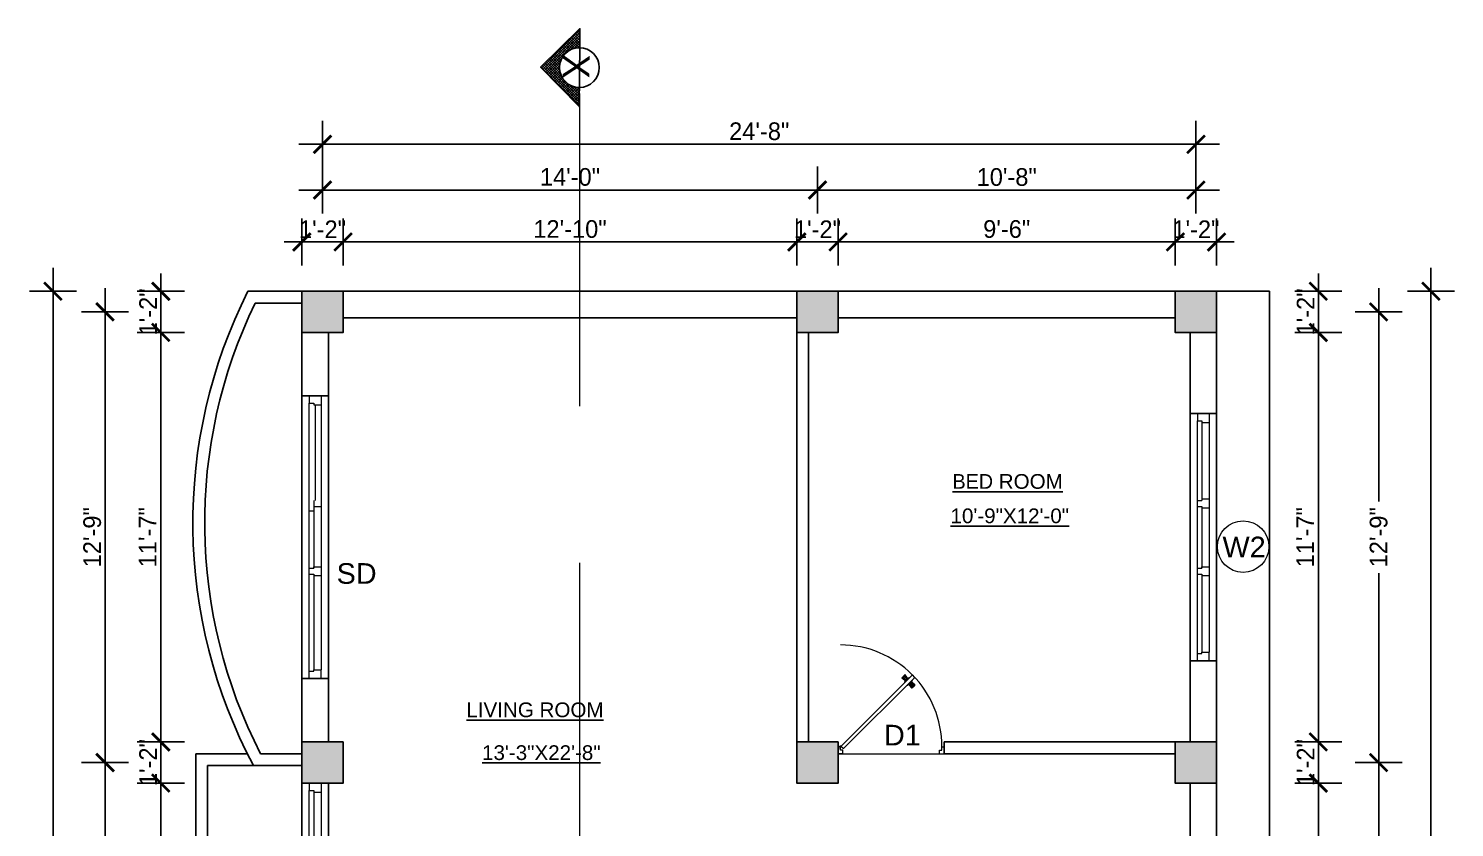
# Model space of a CAD drawing. Header units: inches. Extents: x -343 to 13887, y -13069 to -746.
# Drawn here: x 4164.1 to 4648.1, y -7574.3 to -7303.1 of the extents above; entities that cross this region are included whole.
import ezdxf

# ---------------------------------------------------------------- set-up
doc = ezdxf.new("R2010")
doc.units = ezdxf.units.IN
doc.header["$LTSCALE"] = 17
doc.header["$MEASUREMENT"] = 0
doc.linetypes.add('21_FP_00$0$HIDDEN', pattern=[0.375, 0.25, -0.125])
doc.linetypes.add('PHANTOM2', pattern=[1.25, 0.625, -0.125, 0.125, -0.125, 0.125, -0.125])
doc.layers.add('A-Sect-Iden', color=111, linetype='Continuous')
for name, color, linetype, lineweight in [('aa_section_line', 2, 'PHANTOM2', 13), ('DOOR & WIN', 1, 'Continuous', 25), ('OUTLINE', 1, 'Continuous', 25), ('PUERTAS', 7, 'Continuous', 9), ('TEXT', 231, 'Continuous', 20), ('WINDOW FRAME PLAN', 162, 'Continuous', 18)]:
    doc.layers.add(name, color=color, linetype=linetype, lineweight=lineweight)
doc.styles.add('ARCHITECTURE', font='stylu.ttf')
doc.styles.add('DIMTEXT', font='arial.ttf', dxfattribs={"height": 6})
doc.styles.add('HEADING', font='swissel.ttf')
doc.dimstyles.new('8 SCALE', dxfattribs={"dimscale": 0, "dimtxt": 6, "dimasz": 6, "dimexe": 8, "dimexo": 8, "dimgap": 1.25, "dimtad": 1, "dimdec": 0, "dimzin": 3, "dimdsep": 46, "dimlunit": 4, "dimtxsty": 'ARCHITECTURE', "dimblk": 'ARCHTICK', "dimcen": 8, "dimdle": 8, "dimclrd": 5, "dimclre": 5, "dimclrt": 7, "dimadec": 0, "dimazin": 0, "dimtfac": 0.75, "dimtdec": 0, "dimtix": 1, "dimtmove": 2, "dimatfit": 3, "dimldrblk": 'ARCHTICK', "dimfxl": 8, "dimfxlon": 1, "dimtolj": 1, "dimtzin": 0, "dimlwd": -1, "dimlwe": -1, "dimarcsym": 0})

# ---------------------------------------------------------------- blocks, each defined once
blk = doc.blocks.new('3ft')
at = {"layer": 'PUERTAS', "color": 6}
for p, q in [((1.01, 2.52), (25.23, 26.74)), ((26.05, 25.92), (1.77, 1.64)), ((26.05, 25.92), (25.23, 26.74)), ((0, 2.4), (0, 0)), ((0.72, 2.4), (0, 2.4)), ((1.6, 0), (0, 0)), ((0.72, 1.52), (0.72, 2.44)), ((0.8, 1.52), (0.72, 1.52)), ((0.8, 1.52), (0.8, 2.41)), ((0.8, 1.2), (0.8, 1.52)), ((1.6, 1.2), (0.8, 1.2)), ((1.57, 1.84), (0.94, 2.47)), ((1.63, 1.89), (0.97, 2.55)), ((1.63, 1.89), (1.57, 1.84)), ((1.77, 1.64), (1.57, 1.84)), ((1.6, 0), (1.6, 1.2)), ((34.4, 0), (34.4, 1.2)), ((34.4, 1.2), (35.2, 1.2)), ((34.4, 0), (36, 0)), ((35.2, 1.2), (35.2, 2.4)), ((35.2, 2.4), (36, 2.4)), ((36, 0), (36, 2.4))]:
    blk.add_line(p, q, dxfattribs=at)
at = {"layer": 'PUERTAS', "color": 8}
for p, q in [((22.57, 24.94), (21.65, 25.68)), ((22.63, 24.99), (21.69, 25.75)), ((22.74, 25.1), (21.84, 25.9)), ((22.13, 26.28), (21.98, 26.13)), ((22.88, 25.24), (22.01, 26.06)), ((22.13, 26.28), (22.27, 26.42)), ((22.29, 26.41), (22.27, 26.42)), ((23.16, 25.52), (22.34, 26.39)), ((23.3, 25.66), (22.5, 26.56)), ((23.41, 25.77), (22.65, 26.71)), ((22.69, 24.32), (23.02, 24.83)), ((23.46, 25.83), (22.72, 26.75)), ((22.95, 24.96), (22.84, 25.07)), ((22.98, 24.99), (22.86, 25.1)), ((23.03, 25.04), (22.91, 25.15)), ((22.91, 24.53), (23.1, 24.91)), ((23.11, 25.12), (22.99, 25.23)), ((23.13, 24.76), (23.18, 24.99)), ((23.28, 25.3), (23.17, 25.41)), ((23.36, 25.37), (23.25, 25.49)), ((23.31, 24.94), (23.28, 25.08)), ((23.41, 25.43), (23.3, 25.54)), ((23.46, 25.09), (23.32, 25.13)), ((23.44, 25.45), (23.33, 25.56)), ((23.64, 25.27), (23.41, 25.22)), ((23.87, 25.49), (23.49, 25.3)), ((24.08, 25.71), (23.57, 25.38)), ((24.58, 24.33), (24.52, 24.1)), ((24.8, 24.56), (24.61, 24.18)), ((25.02, 24.77), (24.68, 24.26)), ((23.63, 23.38), (24.14, 23.72)), ((23.84, 23.6), (24.22, 23.79)), ((24.07, 23.82), (24.3, 23.88)), ((24.25, 24), (24.39, 23.97)), ((24.25, 23.26), (24.99, 22.34)), ((24.27, 23.64), (24.38, 23.53)), ((24.3, 23.67), (24.41, 23.56)), ((24.3, 23.32), (25.06, 22.38)), ((24.35, 23.72), (24.46, 23.61)), ((24.4, 24.15), (24.43, 24.01)), ((24.41, 23.43), (25.2, 22.53)), ((24.43, 23.8), (24.54, 23.69)), ((24.55, 23.57), (25.37, 22.7)), ((24.6, 23.97), (24.72, 23.86)), ((24.68, 24.05), (24.79, 23.94)), ((24.73, 24.1), (24.85, 23.99)), ((24.76, 24.13), (24.87, 24.02)), ((24.83, 23.85), (25.7, 23.03)), ((24.97, 23.99), (25.87, 23.2)), ((25.08, 24.1), (26.02, 23.34)), ((25.14, 24.15), (26.06, 23.41)), ((25.58, 22.82), (25.43, 22.67)), ((25.58, 22.82), (25.73, 22.97)), ((25.72, 22.98), (25.73, 22.97)), ((0, 0), (36, 0))]:
    blk.add_line(p, q, dxfattribs=at)
at = {"layer": 'PUERTAS', "color": 1}
for p, q in [((21.67, 25.73), (22.17, 26.23)), ((22.49, 24.95), (21.67, 25.61)), ((21.7, 25.82), (22.14, 26.26)), ((21.73, 25.79), (21.7, 25.82)), ((22.58, 26.7), (22.14, 26.26)), ((22.67, 26.73), (22.17, 26.23)), ((22.61, 26.67), (22.58, 26.7)), ((22.6, 24.96), (23.02, 25.38)), ((22.61, 24.25), (22.92, 24.72)), ((22.7, 25.07), (22.71, 25.06)), ((23.45, 25.91), (22.79, 26.73)), ((22.82, 25.06), (23.08, 25.32)), ((22.94, 24.95), (22.83, 25.07)), ((22.92, 24.72), (22.92, 24.72)), ((22.93, 24.94), (23.19, 25.21)), ((22.93, 24.84), (22.93, 24.83)), ((23.44, 25.81), (23.02, 25.38)), ((23.34, 25.58), (23.08, 25.32)), ((23.46, 25.47), (23.19, 25.21)), ((23.33, 25.7), (23.34, 25.69)), ((23.45, 25.46), (23.33, 25.57)), ((23.57, 25.47), (23.57, 25.47)), ((24.15, 25.79), (23.68, 25.48)), ((23.68, 25.48), (23.68, 25.48)), ((24.27, 25.78), (24.26, 25.79)), ((24.79, 24.38), (24.78, 24.37)), ((24.78, 24.26), (24.78, 24.26)), ((25.1, 24.84), (24.79, 24.38)), ((25.09, 24.96), (25.1, 24.95)), ((22.62, 24.13), (22.61, 24.14)), ((23.44, 23.31), (23.45, 23.3)), ((23.56, 23.3), (24.03, 23.61)), ((24.03, 23.61), (24.03, 23.62)), ((24.14, 23.62), (24.14, 23.62)), ((24.25, 23.62), (24.51, 23.89)), ((24.26, 23.29), (24.69, 23.71)), ((24.26, 23.63), (24.37, 23.52)), ((24.26, 23.18), (24.92, 22.37)), ((24.37, 23.52), (24.63, 23.77)), ((24.37, 23.4), (24.37, 23.4)), ((24.78, 24.15), (24.51, 23.89)), ((24.89, 24.03), (24.63, 23.77)), ((25.11, 24.14), (24.69, 23.71)), ((24.77, 24.14), (24.88, 24.03)), ((25, 24.03), (25, 24.03)), ((25.04, 22.36), (25.54, 22.86)), ((25.1, 22.42), (25.13, 22.39)), ((25.13, 22.39), (25.57, 22.83)), ((25.22, 24.14), (26.03, 23.48)), ((26.04, 23.37), (25.54, 22.86)), ((26.01, 23.27), (25.57, 22.83)), ((25.98, 23.3), (26.01, 23.27))]:
    blk.add_line(p, q, dxfattribs=at)
at = {"layer": 'PUERTAS', "color": 2}
for p, q in [((21.99, 26.11), (21.98, 26.13)), ((25.42, 22.68), (25.43, 22.67))]:
    blk.add_line(p, q, dxfattribs=at)
at = {"layer": 'PUERTAS', "color": 6}
for radius in [0.155, 0.0752]:
    blk.add_circle((0.82, 2.56), radius, dxfattribs=at)
blk.add_arc((0.82, 2.56), 34.38, 359.7285, 90.0333, dxfattribs=at)
at = {"layer": 'PUERTAS', "color": 1}
for centre, start, end in [((22.54, 25.01), 231.0764, 315), ((22.67, 24.2), 135, 225), ((22.73, 26.68), 38.9236, 135), ((22.77, 25.12), 225, 315), ((22.99, 24.89), 135, 219.7428), ((22.87, 24.78), 315, 39.7428), ((23.28, 25.63), 315, 45), ((23.39, 25.86), 315, 38.9236), ((23.51, 25.41), 50.2572, 135), ((23.62, 25.53), 230.2572, 315), ((24.2, 25.73), 45, 135), ((24.84, 24.31), 135, 219.7428), ((24.72, 24.21), 315, 39.7428), ((25.04, 24.89), 315, 45), ((23.51, 23.36), 225, 315), ((24.09, 23.56), 50.2572, 135), ((24.2, 23.68), 230.2572, 315), ((24.32, 23.23), 135, 218.9236), ((24.42, 23.46), 135, 225), ((24.94, 23.98), 45, 135), ((24.98, 22.42), 218.9236, 315), ((25.17, 24.08), 51.0764, 135), ((25.98, 23.42), 315, 51.0764)]:
    blk.add_arc(centre, 0.08, start, end, dxfattribs=at)
blk = doc.blocks.new('*U2800')
at = {"color": 3, "xscale": -1}
blk.add_blockref('3ft', (42, 0), dxfattribs=at)
blk = doc.blocks.new('DFFDFD')
at = {"layer": 'DOOR & WIN'}
for p, q in [((-13646.78, -2252.33), (-13646.78, -2168.33)), ((-13637.78, -2168.33), (-13646.78, -2168.33)), ((-13637.78, -2168.33), (-13637.78, -2252.33)), ((-13637.78, -2252.33), (-13646.78, -2252.33)), ((-13637.78, -2252.33), (-13646.78, -2252.33))]:
    blk.add_line(p, q, dxfattribs=at)
at = {"layer": 'WINDOW FRAME PLAN'}
for p, q in [((-13644.28, -2168.33), (-13644.28, -2170.83)), ((-13644.28, -2249.83), (-13644.28, -2170.83)), ((-13644.28, -2170.83), (-13642.78, -2170.83)), ((-13642.78, -2170.83), (-13642.78, -2171.33)), ((-13642.78, -2171.33), (-13642.78, -2197.83)), ((-13642.78, -2171.33), (-13640.28, -2171.33)), ((-13640.28, -2168.33), (-13640.28, -2171.33)), ((-13640.28, -2171.33), (-13640.28, -2249.33)), ((-13642.78, -2197.33), (-13640.28, -2197.33)), ((-13644.28, -2197.83), (-13642.78, -2197.83)), ((-13644.28, -2199.83), (-13642.78, -2199.83)), ((-13642.78, -2199.83), (-13642.78, -2200.33)), ((-13642.78, -2199.83), (-13642.78, -2220.83)), ((-13642.78, -2200.33), (-13640.28, -2200.33)), ((-13644.28, -2220.83), (-13642.78, -2220.83)), ((-13642.78, -2220.33), (-13640.28, -2220.33)), ((-13642.78, -2220.83), (-13642.78, -2220.33)), ((-13644.28, -2222.83), (-13642.78, -2222.83)), ((-13642.78, -2222.83), (-13642.78, -2249.33)), ((-13642.78, -2223.33), (-13640.28, -2223.33)), ((-13644.28, -2252.33), (-13644.28, -2249.83)), ((-13644.28, -2249.83), (-13642.78, -2249.83)), ((-13642.78, -2249.33), (-13640.28, -2249.33)), ((-13642.78, -2249.83), (-13642.78, -2249.33)), ((-13640.28, -2252.33), (-13640.28, -2249.33))]:
    blk.add_line(p, q, dxfattribs=at)
blk = doc.blocks.new('DFFDDF')
at = {"layer": 'DOOR & WIN'}
for p, q in [((-12850.78, -2162.33), (-12859.78, -2162.33)), ((-12850.78, -2174.33), (-12850.78, -2246.33)), ((-12850.78, -2258.33), (-12859.78, -2258.33)), ((-12850.78, -2258.33), (-12859.78, -2258.33))]:
    blk.add_line(p, q, dxfattribs=at)
at = {"layer": 'WINDOW FRAME PLAN'}
for p, q in [((-12857.28, -2162.33), (-12857.28, -2164.83)), ((-12853.28, -2162.33), (-12853.28, -2165.33)), ((-12857.28, -2255.83), (-12857.28, -2164.83)), ((-12857.28, -2164.83), (-12855.78, -2164.83)), ((-12855.78, -2164.83), (-12855.78, -2165.33)), ((-12855.78, -2165.33), (-12853.28, -2165.33)), ((-12855.28, -2165.33), (-12855.28, -2197.83)), ((-12853.28, -2165.33), (-12853.28, -2255.33)), ((-12855.78, -2201.5), (-12857.28, -2201.5)), ((-12855.78, -2197.83), (-12855.78, -2201.5)), ((-12855.78, -2199.83), (-12855.78, -2220.83)), ((-12855.78, -2199.83), (-12853.28, -2199.83)), ((-12857.28, -2220.83), (-12855.78, -2220.83)), ((-12855.78, -2220.33), (-12853.28, -2220.33)), ((-12855.78, -2220.83), (-12855.78, -2220.33)), ((-12857.28, -2222.83), (-12855.78, -2222.83)), ((-12855.78, -2222.83), (-12855.78, -2255.33)), ((-12855.78, -2223.33), (-12853.28, -2223.33)), ((-12855.78, -2255.33), (-12853.28, -2255.33)), ((-12855.78, -2255.83), (-12855.78, -2255.33)), ((-12853.28, -2258.33), (-12853.28, -2255.33)), ((-12857.28, -2258.33), (-12857.28, -2255.83)), ((-12857.28, -2255.83), (-12855.78, -2255.83))]:
    blk.add_line(p, q, dxfattribs=at)
blk = doc.blocks.new('_ArchTick')
at = {"color": 0, "linetype": 'ByBlock', "const_width": 0.15}
blk.add_lwpolyline([(-0.5, -0.5), (0.5, 0.5)], dxfattribs=at)
blk = doc.blocks.new('*D2849')
at = {"layer": 'Defpoints', "color": 0, "transparency": 16777216}
for p in [(4270.86, -7375.54), (4256.86, -7392.28), (4270.86, -7392.28)]:
    blk.add_point(p, dxfattribs=at)
at = {"layer": 'OUTLINE', "color": 5, "transparency": 16777216}
for p, q in [((4256.86, -7383.54), (4256.86, -7367.54)), ((4270.86, -7383.54), (4270.86, -7367.54)), ((4256.86, -7375.54), (4250.86, -7375.54)), ((4256.86, -7375.54), (4270.86, -7375.54)), ((4270.86, -7375.54), (4276.86, -7375.54))]:
    blk.add_line(p, q, dxfattribs=at)
at = {"layer": 'OUTLINE', "color": 5, "transparency": 16777216, "xscale": 6, "yscale": 6, "zscale": 6}
blk.add_blockref('_ArchTick', (4256.86, -7375.54), dxfattribs=at)
at = {"layer": 'OUTLINE', "color": 5, "transparency": 16777216, "xscale": 6, "yscale": 6, "zscale": 6, "rotation": 180}
blk.add_blockref('_ArchTick', (4270.86, -7375.54), dxfattribs=at)
at = {"layer": 'OUTLINE', "color": 7, "transparency": 16777216, "insert": (4263.86, -7371.23), "char_height": 6, "attachment_point": 5, "style": 'ARCHITECTURE'}
blk.add_mtext('\\A1;1\'-2"', dxfattribs=at)
blk = doc.blocks.new('*D2850')
at = {"layer": 'Defpoints', "color": 0, "transparency": 16777216}
for p in [(4424.86, -7375.54), (4270.86, -7392.28), (4424.86, -7392.28)]:
    blk.add_point(p, dxfattribs=at)
at = {"layer": 'OUTLINE', "color": 5, "transparency": 16777216}
for p, q in [((4270.86, -7383.54), (4270.86, -7367.54)), ((4424.86, -7383.54), (4424.86, -7367.54)), ((4262.86, -7375.54), (4432.86, -7375.54))]:
    blk.add_line(p, q, dxfattribs=at)
at = {"layer": 'OUTLINE', "color": 5, "transparency": 16777216, "xscale": 6, "yscale": 6, "zscale": 6, "rotation": 180}
blk.add_blockref('_ArchTick', (4270.86, -7375.54), dxfattribs=at)
at = {"layer": 'OUTLINE', "color": 5, "transparency": 16777216, "xscale": 6, "yscale": 6, "zscale": 6}
blk.add_blockref('_ArchTick', (4424.86, -7375.54), dxfattribs=at)
at = {"layer": 'OUTLINE', "color": 7, "transparency": 16777216, "insert": (4347.86, -7371.18), "char_height": 6, "attachment_point": 5, "style": 'ARCHITECTURE'}
blk.add_mtext('\\A1;12\'-10"', dxfattribs=at)
blk = doc.blocks.new('*D2851')
at = {"layer": 'Defpoints', "color": 0, "transparency": 16777216}
for p in [(4438.86, -7375.54), (4424.86, -7392.28), (4438.86, -7392.28)]:
    blk.add_point(p, dxfattribs=at)
at = {"layer": 'OUTLINE', "color": 5, "transparency": 16777216}
for p, q in [((4424.86, -7383.54), (4424.86, -7367.54)), ((4438.86, -7383.54), (4438.86, -7367.54)), ((4424.86, -7375.54), (4418.86, -7375.54)), ((4424.86, -7375.54), (4438.86, -7375.54)), ((4438.86, -7375.54), (4444.86, -7375.54))]:
    blk.add_line(p, q, dxfattribs=at)
at = {"layer": 'OUTLINE', "color": 5, "transparency": 16777216, "xscale": 6, "yscale": 6, "zscale": 6}
blk.add_blockref('_ArchTick', (4424.86, -7375.54), dxfattribs=at)
at = {"layer": 'OUTLINE', "color": 5, "transparency": 16777216, "xscale": 6, "yscale": 6, "zscale": 6, "rotation": 180}
blk.add_blockref('_ArchTick', (4438.86, -7375.54), dxfattribs=at)
at = {"layer": 'OUTLINE', "color": 7, "transparency": 16777216, "insert": (4431.86, -7371.23), "char_height": 6, "attachment_point": 5, "style": 'ARCHITECTURE'}
blk.add_mtext('\\A1;1\'-2"', dxfattribs=at)
blk = doc.blocks.new('*D2852')
at = {"layer": 'Defpoints', "color": 0, "transparency": 16777216}
for p in [(4553.32, -7375.54), (4438.86, -7392.28), (4553.32, -7392.28)]:
    blk.add_point(p, dxfattribs=at)
at = {"layer": 'OUTLINE', "color": 5, "transparency": 16777216}
for p, q in [((4438.86, -7383.54), (4438.86, -7367.54)), ((4553.32, -7383.54), (4553.32, -7367.54)), ((4430.86, -7375.54), (4561.32, -7375.54))]:
    blk.add_line(p, q, dxfattribs=at)
at = {"layer": 'OUTLINE', "color": 5, "transparency": 16777216, "xscale": 6, "yscale": 6, "zscale": 6, "rotation": 180}
blk.add_blockref('_ArchTick', (4438.86, -7375.54), dxfattribs=at)
at = {"layer": 'OUTLINE', "color": 5, "transparency": 16777216, "xscale": 6, "yscale": 6, "zscale": 6}
blk.add_blockref('_ArchTick', (4553.32, -7375.54), dxfattribs=at)
at = {"layer": 'OUTLINE', "color": 7, "transparency": 16777216, "insert": (4496.09, -7371.18), "char_height": 6, "attachment_point": 5, "style": 'ARCHITECTURE'}
blk.add_mtext('\\A1;9\'-6"', dxfattribs=at)
blk = doc.blocks.new('*D2853')
at = {"layer": 'Defpoints', "color": 0, "transparency": 16777216}
for p in [(4567.32, -7375.54), (4553.32, -7392.28), (4567.32, -7392.28)]:
    blk.add_point(p, dxfattribs=at)
at = {"layer": 'OUTLINE', "color": 5, "transparency": 16777216}
for p, q in [((4553.32, -7383.54), (4553.32, -7367.54)), ((4567.32, -7383.54), (4567.32, -7367.54)), ((4553.32, -7375.54), (4547.32, -7375.54)), ((4553.32, -7375.54), (4567.32, -7375.54)), ((4567.32, -7375.54), (4573.32, -7375.54))]:
    blk.add_line(p, q, dxfattribs=at)
at = {"layer": 'OUTLINE', "color": 5, "transparency": 16777216, "xscale": 6, "yscale": 6, "zscale": 6}
blk.add_blockref('_ArchTick', (4553.32, -7375.54), dxfattribs=at)
at = {"layer": 'OUTLINE', "color": 5, "transparency": 16777216, "xscale": 6, "yscale": 6, "zscale": 6, "rotation": 180}
blk.add_blockref('_ArchTick', (4567.32, -7375.54), dxfattribs=at)
at = {"layer": 'OUTLINE', "color": 7, "transparency": 16777216, "insert": (4560.32, -7371.23), "char_height": 6, "attachment_point": 5, "style": 'ARCHITECTURE'}
blk.add_mtext('\\A1;1\'-2"', dxfattribs=at)
blk = doc.blocks.new('*D2854')
at = {"layer": 'Defpoints', "color": 0, "transparency": 16777216}
for p in [(4431.86, -7357.9), (4263.86, -7399.28), (4431.86, -7399.28)]:
    blk.add_point(p, dxfattribs=at)
at = {"layer": 'OUTLINE', "color": 5, "transparency": 16777216}
for p, q in [((4263.86, -7365.9), (4263.86, -7349.9)), ((4431.86, -7365.9), (4431.86, -7349.9)), ((4255.86, -7357.9), (4439.86, -7357.9))]:
    blk.add_line(p, q, dxfattribs=at)
at = {"layer": 'OUTLINE', "color": 5, "transparency": 16777216, "xscale": 6, "yscale": 6, "zscale": 6, "rotation": 180}
blk.add_blockref('_ArchTick', (4263.86, -7357.9), dxfattribs=at)
at = {"layer": 'OUTLINE', "color": 5, "transparency": 16777216, "xscale": 6, "yscale": 6, "zscale": 6}
blk.add_blockref('_ArchTick', (4431.86, -7357.9), dxfattribs=at)
at = {"layer": 'OUTLINE', "color": 7, "transparency": 16777216, "insert": (4347.86, -7353.5), "char_height": 6, "attachment_point": 5, "style": 'ARCHITECTURE'}
blk.add_mtext('\\A1;14\'-0"', dxfattribs=at)
blk = doc.blocks.new('*D2855')
at = {"layer": 'Defpoints', "color": 0, "transparency": 16777216}
for p in [(4560.32, -7357.9), (4431.86, -7399.28), (4560.32, -7399.28)]:
    blk.add_point(p, dxfattribs=at)
at = {"layer": 'OUTLINE', "color": 5, "transparency": 16777216}
for p, q in [((4431.86, -7365.9), (4431.86, -7349.9)), ((4560.32, -7365.9), (4560.32, -7349.9)), ((4423.86, -7357.9), (4568.32, -7357.9))]:
    blk.add_line(p, q, dxfattribs=at)
at = {"layer": 'OUTLINE', "color": 5, "transparency": 16777216, "xscale": 6, "yscale": 6, "zscale": 6, "rotation": 180}
blk.add_blockref('_ArchTick', (4431.86, -7357.9), dxfattribs=at)
at = {"layer": 'OUTLINE', "color": 5, "transparency": 16777216, "xscale": 6, "yscale": 6, "zscale": 6}
blk.add_blockref('_ArchTick', (4560.32, -7357.9), dxfattribs=at)
at = {"layer": 'OUTLINE', "color": 7, "transparency": 16777216, "insert": (4496.09, -7353.53), "char_height": 6, "attachment_point": 5, "style": 'ARCHITECTURE'}
blk.add_mtext('\\A1;10\'-8"', dxfattribs=at)
blk = doc.blocks.new('*D2856')
at = {"layer": 'Defpoints', "color": 0, "transparency": 16777216}
for p in [(4560.32, -7342.38), (4263.86, -7399.28), (4560.32, -7399.28)]:
    blk.add_point(p, dxfattribs=at)
at = {"layer": 'OUTLINE', "color": 5, "transparency": 16777216}
for p, q in [((4263.86, -7350.38), (4263.86, -7334.38)), ((4560.32, -7350.38), (4560.32, -7334.38)), ((4255.86, -7342.38), (4568.32, -7342.38))]:
    blk.add_line(p, q, dxfattribs=at)
at = {"layer": 'OUTLINE', "color": 5, "transparency": 16777216, "xscale": 6, "yscale": 6, "zscale": 6, "rotation": 180}
blk.add_blockref('_ArchTick', (4263.86, -7342.38), dxfattribs=at)
at = {"layer": 'OUTLINE', "color": 5, "transparency": 16777216, "xscale": 6, "yscale": 6, "zscale": 6}
blk.add_blockref('_ArchTick', (4560.32, -7342.38), dxfattribs=at)
at = {"layer": 'OUTLINE', "color": 7, "transparency": 16777216, "insert": (4412.09, -7337.99), "char_height": 6, "attachment_point": 5, "style": 'ARCHITECTURE'}
blk.add_mtext('\\A1;24\'-8"', dxfattribs=at)
blk = doc.blocks.new('*D2857')
at = {"layer": 'Defpoints', "color": 0, "transparency": 16777216}
for p in [(4567.32, -7392.28), (4567.32, -7406.28), (4601.86, -7406.28)]:
    blk.add_point(p, dxfattribs=at)
at = {"layer": 'OUTLINE', "color": 5, "transparency": 16777216}
for p, q in [((4601.86, -7392.28), (4601.86, -7386.28)), ((4593.86, -7392.28), (4609.86, -7392.28)), ((4601.86, -7392.28), (4601.86, -7406.28)), ((4593.86, -7406.28), (4609.86, -7406.28)), ((4601.86, -7406.28), (4601.86, -7412.28))]:
    blk.add_line(p, q, dxfattribs=at)
at = {"layer": 'OUTLINE', "color": 5, "transparency": 16777216, "xscale": 6, "yscale": 6, "zscale": 6}
for p, rotation in [((4601.86, -7392.28), 270), ((4601.86, -7406.28), 90)]:
    blk.add_blockref('_ArchTick', p, dxfattribs=dict(at, rotation=rotation))
at = {"layer": 'OUTLINE', "color": 7, "transparency": 16777216, "insert": (4597.55, -7399.28), "char_height": 6, "attachment_point": 5, "rotation": 90, "style": 'ARCHITECTURE'}
blk.add_mtext('\\A1;1\'-2"', dxfattribs=at)
blk = doc.blocks.new('*D2858')
at = {"layer": 'Defpoints', "color": 0, "transparency": 16777216}
for p in [(4567.32, -7406.28), (4567.32, -7545.28), (4601.86, -7545.28)]:
    blk.add_point(p, dxfattribs=at)
at = {"layer": 'OUTLINE', "color": 5, "transparency": 16777216}
for p, q in [((4601.86, -7398.28), (4601.86, -7553.28)), ((4593.86, -7406.28), (4609.86, -7406.28)), ((4593.86, -7545.28), (4609.86, -7545.28))]:
    blk.add_line(p, q, dxfattribs=at)
at = {"layer": 'OUTLINE', "color": 5, "transparency": 16777216, "xscale": 6, "yscale": 6, "zscale": 6}
for p, rotation in [((4601.86, -7406.28), 90), ((4601.86, -7545.28), 270)]:
    blk.add_blockref('_ArchTick', p, dxfattribs=dict(at, rotation=rotation))
at = {"layer": 'OUTLINE', "color": 7, "transparency": 16777216, "insert": (4597.4, -7475.78), "char_height": 6, "attachment_point": 5, "rotation": 90, "style": 'ARCHITECTURE'}
blk.add_mtext('\\A1;11\'-7"', dxfattribs=at)
blk = doc.blocks.new('*D2859')
at = {"layer": 'Defpoints', "color": 0, "transparency": 16777216}
for p in [(4567.32, -7545.28), (4567.32, -7559.28), (4601.86, -7559.28)]:
    blk.add_point(p, dxfattribs=at)
at = {"layer": 'OUTLINE', "color": 5, "transparency": 16777216}
for p, q in [((4601.86, -7545.28), (4601.86, -7539.28)), ((4593.86, -7545.28), (4609.86, -7545.28)), ((4601.86, -7545.28), (4601.86, -7559.28)), ((4593.86, -7559.28), (4609.86, -7559.28)), ((4601.86, -7559.28), (4601.86, -7565.28))]:
    blk.add_line(p, q, dxfattribs=at)
at = {"layer": 'OUTLINE', "color": 5, "transparency": 16777216, "xscale": 6, "yscale": 6, "zscale": 6}
for p, rotation in [((4601.86, -7545.28), 270), ((4601.86, -7559.28), 90)]:
    blk.add_blockref('_ArchTick', p, dxfattribs=dict(at, rotation=rotation))
at = {"layer": 'OUTLINE', "color": 7, "transparency": 16777216, "insert": (4597.55, -7552.28), "char_height": 6, "attachment_point": 5, "rotation": 90, "style": 'ARCHITECTURE'}
blk.add_mtext('\\A1;1\'-2"', dxfattribs=at)
blk = doc.blocks.new('*D2860')
at = {"layer": 'Defpoints', "color": 0, "transparency": 16777216}
for p in [(4567.32, -7559.28), (4567.32, -7673.76), (4601.86, -7673.76)]:
    blk.add_point(p, dxfattribs=at)
at = {"layer": 'OUTLINE', "color": 5, "transparency": 16777216}
for p, q in [((4601.86, -7551.28), (4601.86, -7681.76)), ((4593.86, -7559.28), (4609.86, -7559.28)), ((4593.86, -7673.76), (4609.86, -7673.76))]:
    blk.add_line(p, q, dxfattribs=at)
at = {"layer": 'OUTLINE', "color": 5, "transparency": 16777216, "xscale": 6, "yscale": 6, "zscale": 6}
for p, rotation in [((4601.86, -7559.28), 90), ((4601.86, -7673.76), 270)]:
    blk.add_blockref('_ArchTick', p, dxfattribs=dict(at, rotation=rotation))
at = {"layer": 'OUTLINE', "color": 7, "transparency": 16777216, "insert": (4597.5, -7616.52), "char_height": 6, "attachment_point": 5, "rotation": 90, "style": 'ARCHITECTURE'}
blk.add_mtext('\\A1;9\'-6"', dxfattribs=at)
blk = doc.blocks.new('*D2864')
at = {"layer": 'Defpoints', "color": 0, "transparency": 16777216}
for p in [(4560.32, -7399.28), (4560.32, -7552.28), (4622.34, -7552.28)]:
    blk.add_point(p, dxfattribs=at)
at = {"layer": 'OUTLINE', "color": 5, "transparency": 16777216}
for p, q in [((4622.34, -7391.28), (4622.34, -7463.64)), ((4614.34, -7399.28), (4630.34, -7399.28)), ((4622.34, -7560.28), (4622.34, -7487.92)), ((4614.34, -7552.28), (4630.34, -7552.28))]:
    blk.add_line(p, q, dxfattribs=at)
at = {"layer": 'OUTLINE', "color": 5, "transparency": 16777216, "xscale": 6, "yscale": 6, "zscale": 6}
for p, rotation in [((4622.34, -7399.28), 90), ((4622.34, -7552.28), 270)]:
    blk.add_blockref('_ArchTick', p, dxfattribs=dict(at, rotation=rotation))
at = {"layer": 'OUTLINE', "color": 7, "transparency": 16777216, "insert": (4622.34, -7475.78), "char_height": 6, "attachment_point": 5, "rotation": 90, "style": 'ARCHITECTURE'}
blk.add_mtext('\\A1;12\'-9"', dxfattribs=at)
blk = doc.blocks.new('*D2865')
at = {"layer": 'Defpoints', "color": 0, "transparency": 16777216}
for p in [(4560.32, -7552.28), (4560.32, -7680.76), (4622.34, -7680.76)]:
    blk.add_point(p, dxfattribs=at)
at = {"layer": 'OUTLINE', "color": 5, "transparency": 16777216}
for p, q in [((4622.34, -7544.28), (4622.34, -7688.76)), ((4614.34, -7552.28), (4630.34, -7552.28)), ((4614.34, -7680.76), (4630.34, -7680.76))]:
    blk.add_line(p, q, dxfattribs=at)
at = {"layer": 'OUTLINE', "color": 5, "transparency": 16777216, "xscale": 6, "yscale": 6, "zscale": 6}
for p, rotation in [((4622.34, -7552.28), 90), ((4622.34, -7680.76), 270)]:
    blk.add_blockref('_ArchTick', p, dxfattribs=dict(at, rotation=rotation))
at = {"layer": 'OUTLINE', "color": 7, "transparency": 16777216, "insert": (4617.97, -7616.52), "char_height": 6, "attachment_point": 5, "rotation": 90, "style": 'ARCHITECTURE'}
blk.add_mtext('\\A1;10\'-8"', dxfattribs=at)
blk = doc.blocks.new('*D2867')
at = {"layer": 'Defpoints', "color": 0, "transparency": 16777216}
for p in [(4567.32, -7392.28), (4640.07, -7392.28), (4567.32, -7852.28)]:
    blk.add_point(p, dxfattribs=at)
at = {"layer": 'OUTLINE', "color": 5, "transparency": 16777216}
for p, q in [((4640.07, -7860.28), (4640.07, -7384.28)), ((4632.07, -7392.28), (4648.07, -7392.28)), ((4632.07, -7852.28), (4648.07, -7852.28))]:
    blk.add_line(p, q, dxfattribs=at)
at = {"layer": 'OUTLINE', "color": 5, "transparency": 16777216, "xscale": 6, "yscale": 6, "zscale": 6}
for p, rotation in [((4640.07, -7392.28), 90), ((4640.07, -7852.28), 270)]:
    blk.add_blockref('_ArchTick', p, dxfattribs=dict(at, rotation=rotation))
at = {"layer": 'OUTLINE', "color": 7, "transparency": 16777216, "insert": (4635.68, -7622.28), "char_height": 6, "attachment_point": 5, "rotation": 90, "style": 'ARCHITECTURE'}
blk.add_mtext('\\A1;38\'-4"', dxfattribs=at)
blk = doc.blocks.new('*D2868')
at = {"layer": 'Defpoints', "color": 0, "transparency": 16777216}
for p in [(4256.86, -7392.28), (4208.96, -7406.28), (4256.86, -7406.28)]:
    blk.add_point(p, dxfattribs=at)
at = {"layer": 'OUTLINE', "color": 5, "transparency": 16777216}
for p, q in [((4208.96, -7392.28), (4208.96, -7386.28)), ((4216.96, -7392.28), (4200.96, -7392.28)), ((4208.96, -7392.28), (4208.96, -7406.28)), ((4216.96, -7406.28), (4200.96, -7406.28)), ((4208.96, -7406.28), (4208.96, -7412.28))]:
    blk.add_line(p, q, dxfattribs=at)
at = {"layer": 'OUTLINE', "color": 5, "transparency": 16777216, "xscale": 6, "yscale": 6, "zscale": 6}
for p, rotation in [((4208.96, -7392.28), 270), ((4208.96, -7406.28), 90)]:
    blk.add_blockref('_ArchTick', p, dxfattribs=dict(at, rotation=rotation))
at = {"layer": 'OUTLINE', "color": 7, "transparency": 16777216, "insert": (4204.65, -7399.28), "char_height": 6, "attachment_point": 5, "rotation": 90, "style": 'ARCHITECTURE'}
blk.add_mtext('\\A1;1\'-2"', dxfattribs=at)
blk = doc.blocks.new('*D2869')
at = {"layer": 'Defpoints', "color": 0, "transparency": 16777216}
for p in [(4256.86, -7406.28), (4208.96, -7545.28), (4256.86, -7545.28)]:
    blk.add_point(p, dxfattribs=at)
at = {"layer": 'OUTLINE', "color": 5, "transparency": 16777216}
for p, q in [((4208.96, -7398.28), (4208.96, -7553.28)), ((4216.96, -7406.28), (4200.96, -7406.28)), ((4216.96, -7545.28), (4200.96, -7545.28))]:
    blk.add_line(p, q, dxfattribs=at)
at = {"layer": 'OUTLINE', "color": 5, "transparency": 16777216, "xscale": 6, "yscale": 6, "zscale": 6}
for p, rotation in [((4208.96, -7406.28), 90), ((4208.96, -7545.28), 270)]:
    blk.add_blockref('_ArchTick', p, dxfattribs=dict(at, rotation=rotation))
at = {"layer": 'OUTLINE', "color": 7, "transparency": 16777216, "insert": (4204.5, -7475.78), "char_height": 6, "attachment_point": 5, "rotation": 90, "style": 'ARCHITECTURE'}
blk.add_mtext('\\A1;11\'-7"', dxfattribs=at)
blk = doc.blocks.new('*D2870')
at = {"layer": 'Defpoints', "color": 0, "transparency": 16777216}
for p in [(4256.86, -7545.28), (4208.96, -7559.28), (4256.86, -7559.28)]:
    blk.add_point(p, dxfattribs=at)
at = {"layer": 'OUTLINE', "color": 5, "transparency": 16777216}
for p, q in [((4208.96, -7545.28), (4208.96, -7539.28)), ((4216.96, -7545.28), (4200.96, -7545.28)), ((4208.96, -7545.28), (4208.96, -7559.28)), ((4216.96, -7559.28), (4200.96, -7559.28)), ((4208.96, -7559.28), (4208.96, -7565.28))]:
    blk.add_line(p, q, dxfattribs=at)
at = {"layer": 'OUTLINE', "color": 5, "transparency": 16777216, "xscale": 6, "yscale": 6, "zscale": 6}
for p, rotation in [((4208.96, -7545.28), 270), ((4208.96, -7559.28), 90)]:
    blk.add_blockref('_ArchTick', p, dxfattribs=dict(at, rotation=rotation))
at = {"layer": 'OUTLINE', "color": 7, "transparency": 16777216, "insert": (4204.65, -7552.28), "char_height": 6, "attachment_point": 5, "rotation": 90, "style": 'ARCHITECTURE'}
blk.add_mtext('\\A1;1\'-2"', dxfattribs=at)
blk = doc.blocks.new('*D2871')
at = {"layer": 'Defpoints', "color": 0, "transparency": 16777216}
for p in [(4256.86, -7559.28), (4208.96, -7673.76), (4256.86, -7673.76)]:
    blk.add_point(p, dxfattribs=at)
at = {"layer": 'OUTLINE', "color": 5, "transparency": 16777216}
for p, q in [((4208.96, -7551.28), (4208.96, -7681.76)), ((4216.96, -7559.28), (4200.96, -7559.28)), ((4216.96, -7673.76), (4200.96, -7673.76))]:
    blk.add_line(p, q, dxfattribs=at)
at = {"layer": 'OUTLINE', "color": 5, "transparency": 16777216, "xscale": 6, "yscale": 6, "zscale": 6}
for p, rotation in [((4208.96, -7559.28), 90), ((4208.96, -7673.76), 270)]:
    blk.add_blockref('_ArchTick', p, dxfattribs=dict(at, rotation=rotation))
at = {"layer": 'OUTLINE', "color": 7, "transparency": 16777216, "insert": (4204.6, -7616.52), "char_height": 6, "attachment_point": 5, "rotation": 90, "style": 'ARCHITECTURE'}
blk.add_mtext('\\A1;9\'-6"', dxfattribs=at)
blk = doc.blocks.new('*D2876')
at = {"layer": 'Defpoints', "color": 0, "transparency": 16777216}
for p in [(4190.06, -7552.28), (4263.86, -7552.28), (4263.86, -7680.76)]:
    blk.add_point(p, dxfattribs=at)
at = {"layer": 'OUTLINE', "color": 5, "transparency": 16777216}
for p, q in [((4190.06, -7688.76), (4190.06, -7544.28)), ((4198.06, -7552.28), (4182.06, -7552.28)), ((4198.06, -7680.76), (4182.06, -7680.76))]:
    blk.add_line(p, q, dxfattribs=at)
at = {"layer": 'OUTLINE', "color": 5, "transparency": 16777216, "xscale": 6, "yscale": 6, "zscale": 6}
for p, rotation in [((4190.06, -7552.28), 90), ((4190.06, -7680.76), 270)]:
    blk.add_blockref('_ArchTick', p, dxfattribs=dict(at, rotation=rotation))
at = {"layer": 'OUTLINE', "color": 7, "transparency": 16777216, "insert": (4185.69, -7616.52), "char_height": 6, "attachment_point": 5, "rotation": 90, "style": 'ARCHITECTURE'}
blk.add_mtext('\\A1;10\'-8"', dxfattribs=at)
blk = doc.blocks.new('*D2877')
at = {"layer": 'Defpoints', "color": 0, "transparency": 16777216}
for p in [(4190.06, -7399.28), (4263.86, -7399.28), (4263.86, -7552.28)]:
    blk.add_point(p, dxfattribs=at)
at = {"layer": 'OUTLINE', "color": 5, "transparency": 16777216}
for p, q in [((4190.06, -7560.28), (4190.06, -7391.28)), ((4198.06, -7399.28), (4182.06, -7399.28)), ((4198.06, -7552.28), (4182.06, -7552.28))]:
    blk.add_line(p, q, dxfattribs=at)
at = {"layer": 'OUTLINE', "color": 5, "transparency": 16777216, "xscale": 6, "yscale": 6, "zscale": 6}
for p, rotation in [((4190.06, -7399.28), 90), ((4190.06, -7552.28), 270)]:
    blk.add_blockref('_ArchTick', p, dxfattribs=dict(at, rotation=rotation))
at = {"layer": 'OUTLINE', "color": 7, "transparency": 16777216, "insert": (4185.71, -7475.78), "char_height": 6, "attachment_point": 5, "rotation": 90, "style": 'ARCHITECTURE'}
blk.add_mtext('\\A1;12\'-9"', dxfattribs=at)
blk = doc.blocks.new('*D2878')
at = {"layer": 'Defpoints', "color": 0, "transparency": 16777216}
for p in [(4256.86, -7392.28), (4172.39, -7852.28), (4256.86, -7852.28)]:
    blk.add_point(p, dxfattribs=at)
at = {"layer": 'OUTLINE', "color": 5, "transparency": 16777216}
for p, q in [((4172.39, -7384.28), (4172.39, -7860.28)), ((4180.39, -7392.28), (4164.39, -7392.28)), ((4180.39, -7852.28), (4164.39, -7852.28))]:
    blk.add_line(p, q, dxfattribs=at)
at = {"layer": 'OUTLINE', "color": 5, "transparency": 16777216, "xscale": 6, "yscale": 6, "zscale": 6}
for p, rotation in [((4172.39, -7392.28), 90), ((4172.39, -7852.28), 270)]:
    blk.add_blockref('_ArchTick', p, dxfattribs=dict(at, rotation=rotation))
at = {"layer": 'OUTLINE', "color": 7, "transparency": 16777216, "insert": (4168.01, -7622.28), "char_height": 6, "attachment_point": 5, "rotation": 90, "style": 'ARCHITECTURE'}
blk.add_mtext('\\A1;38\'-4"', dxfattribs=at)

msp = doc.modelspace()

# ---------------------------------------------------------------- hatches: boundary and pattern name
at = {"layer": 'A-Sect-Iden', "ltscale": 0.5}
h = msp.add_hatch(dxfattribs=at)
h.set_pattern_fill('ANSI37', color=2, scale=5, style=0)
h.set_pattern_definition([(45, (-21498.02213, -13497.8564), (-0.441941738, 0.441941738), []), (135, (-21498.02213, -13497.8564), (-0.441941738, -0.441941738), [])])
h.paths.add_polyline_path([(4350.98, -7323.09), (4350.92, -7329.58), (4337.81, -7316.2), (4351.19, -7303.1), (4351.12, -7309.59, 1)])
at = {"layer": 'DOOR & WIN'}
h = msp.add_hatch(color=256, dxfattribs=at)
h.dxf.hatch_style = 1
h.paths.add_polyline_path([(4256.86, -7392.28), (4256.86, -7406.28), (4270.86, -7406.28), (4270.86, -7392.28)])
h = msp.add_hatch(color=256, dxfattribs=at)
h.dxf.hatch_style = 1
h.paths.add_polyline_path([(4438.86, -7392.28), (4424.86, -7392.28), (4424.86, -7406.28), (4438.86, -7406.28)])
h = msp.add_hatch(color=256, dxfattribs=at)
h.dxf.hatch_style = 1
h.paths.add_polyline_path([(4567.32, -7392.28), (4553.32, -7392.28), (4553.32, -7406.28), (4567.32, -7406.28)])
h = msp.add_hatch(color=256, dxfattribs=at)
h.dxf.hatch_style = 1
h.paths.add_polyline_path([(4270.86, -7545.28), (4256.86, -7545.28), (4256.86, -7559.28), (4270.86, -7559.28)])
h = msp.add_hatch(color=256, dxfattribs=at)
h.dxf.hatch_style = 1
h.paths.add_polyline_path([(4438.86, -7545.28), (4424.86, -7545.28), (4424.86, -7559.28), (4438.86, -7559.28)])
h = msp.add_hatch(color=256, dxfattribs=at)
h.dxf.hatch_style = 1
h.paths.add_polyline_path([(4567.32, -7545.28), (4553.32, -7545.28), (4553.32, -7559.28), (4567.32, -7559.28)])

# ---------------------------------------------------------------- linework, layer by layer
at = {"layer": 'A-Sect-Iden', "ltscale": 0.5}
msp.add_lwpolyline([(4351.17, -7308.59), (4350.95, -7329.56), (4337.85, -7316.18), (4351.22, -7303.08), (4351.17, -7308.59)], dxfattribs=at)
msp.add_circle((4351.05, -7316.34), 6.75, dxfattribs=at)
at = {"layer": 'aa_section_line', "linetype": '21_FP_00$0$HIDDEN', "ltscale": 25}
msp.add_line((4351.09, -7325.09), (4351.08, -7941.65), dxfattribs=at)
at = {"layer": 'DOOR & WIN'}
for p, q in [((4256.86, -7687.76), (4256.86, -7392.28)), ((4256.86, -7392.28), (4567.32, -7392.28)), ((4567.32, -7545.28), (4567.32, -7392.28)), ((4585.32, -7870.28), (4585.32, -7392.28)), ((4270.86, -7401.28), (4424.86, -7401.28)), ((4438.86, -7401.28), (4553.32, -7401.28)), ((4265.86, -7545.28), (4265.86, -7406.28)), ((4558.32, -7545.28), (4558.32, -7406.28)), ((4474.86, -7545.28), (4553.32, -7545.28)), ((4220.86, -7687.76), (4220.86, -7549.28)), ((4474.86, -7549.28), (4553.32, -7549.28)), ((4224.86, -7683.76), (4224.86, -7553.28)), ((4265.86, -7559.28), (4256.86, -7559.28)), ((4265.86, -7671.76), (4265.86, -7559.28)), ((4265.86, -7559.28), (4265.86, -7581.52)), ((4558.32, -7673.76), (4558.32, -7559.28)), ((4567.32, -7852.28), (4567.32, -7559.28))]:
    msp.add_line(p, q, dxfattribs=at)
at = {"layer": 'OUTLINE'}
for p, q in [((4256.86, -7392.28), (4238.55, -7392.28)), ((4567.32, -7392.28), (4585.32, -7392.28)), ((4256.86, -7396.28), (4241.03, -7396.28)), ((4424.86, -7545.28), (4424.86, -7406.28)), ((4428.86, -7545.28), (4428.86, -7406.28)), ((4474.86, -7545.28), (4474.86, -7549.28)), ((4238.36, -7549.28), (4220.86, -7549.28)), ((4256.86, -7549.28), (4242.85, -7549.28)), ((4256.86, -7553.28), (4224.86, -7553.28))]:
    msp.add_line(p, q, dxfattribs=at)
for points in [[(4256.86, -7392.28), (4270.86, -7392.28), (4270.86, -7406.28), (4256.86, -7406.28)], [(4424.86, -7392.28), (4438.86, -7392.28), (4438.86, -7406.28), (4424.86, -7406.28)], [(4553.32, -7392.28), (4567.32, -7392.28), (4567.32, -7406.28), (4553.32, -7406.28)], [(4256.86, -7545.28), (4270.86, -7545.28), (4270.86, -7559.28), (4256.86, -7559.28)], [(4424.86, -7545.28), (4438.86, -7545.28), (4438.86, -7559.28), (4424.86, -7559.28)], [(4553.32, -7545.28), (4567.32, -7545.28), (4567.32, -7559.28), (4553.32, -7559.28)]]:
    msp.add_lwpolyline(points, close=True, dxfattribs=at)
for radius, start, end in [(174.92, 153.2669, 208.0728), (170.92, 154.09, 207.2712)]:
    msp.add_arc((4394.77, -7470.97), radius, start, end, dxfattribs=at)
at = {"layer": 'TEXT'}
msp.add_circle((4576.33, -7478.96), 8.75, dxfattribs=at)
at = {"layer": 'WINDOW FRAME PLAN'}
for p, q in [((4259.36, -7559.28), (4259.36, -7561.78)), ((4263.36, -7559.28), (4263.36, -7562.28)), ((4259.36, -7671.26), (4259.36, -7561.78)), ((4259.36, -7561.78), (4260.86, -7561.78)), ((4260.86, -7561.78), (4260.86, -7562.28)), ((4260.86, -7562.28), (4260.86, -7605.02)), ((4260.86, -7562.28), (4263.36, -7562.28)), ((4263.36, -7562.28), (4263.36, -7670.76))]:
    msp.add_line(p, q, dxfattribs=at)

# ---------------------------------------------------------------- block references
at = {"layer": 'DOOR & WIN', "xscale": -1}
msp.add_blockref('*U2800', (4480.86, -7549.28), dxfattribs=at)
at = {"layer": 'OUTLINE'}
for name, p in [('DFFDDF', (17116.64, -5265.46)), ('DFFDFD', (18205.1, -5265.46))]:
    msp.add_blockref(name, p, dxfattribs=at)

# ---------------------------------------------------------------- texts
at = {"layer": 'A-Sect-Iden', "ltscale": 0.5, "insert": (4349.95, -7315.95), "char_height": 9, "width": 12.25, "attachment_point": 5, "rotation": 269.2631, "style": 'HEADING'}
msp.add_mtext('X', dxfattribs=at)
at = {"layer": 'DOOR & WIN', "char_height": 5, "attachment_point": 5}
for s, insert in [('{\\L\\C7;BED\\fArial TUR|b0|i0|c162|p34; ROOM}', (4496.41, -7456.87)), ('{\\fArial TUR|b0|i0|c0|p34;\\L\\C7;10\'-9"X12\'-0"}', (4497.13, -7468.55)), ('{\\fArial TUR|b0|i0|c162|p34;\\L\\C7;LIVING ROOM}', (4335.97, -7534.4)), ('{\\fArial TUR|b0|i0|c0|p34;\\L\\C7;13\'-3"X22\'-8"}', (4338.13, -7548.94))]:
    msp.add_mtext(s, dxfattribs=dict(at, insert=insert))
at = {"layer": 'TEXT', "style": 'DIMTEXT'}
for s, p in [('W2', (4569.33, -7482.58)), ('SD', (4268.64, -7491.58)), ('D1', (4454.42, -7546.46))]:
    msp.add_text(s, height=7, rotation=360, dxfattribs=at).set_placement(p)

# ---------------------------------------------------------------- dimensions: what is measured, and where the dimension line sits
at = {"layer": 'OUTLINE'}
for base, p1, p2, picture, middle in [((4560.32, -7342.38), (4263.86, -7399.28), (4560.32, -7399.28), '*D2856', (4412.09, -7337.99)), ((4431.86, -7357.9), (4263.86, -7399.28), (4431.86, -7399.28), '*D2854', (4347.86, -7353.5)), ((4560.32, -7357.9), (4431.86, -7399.28), (4560.32, -7399.28), '*D2855', (4496.09, -7353.53)), ((4270.86, -7375.54), (4256.86, -7392.28), (4270.86, -7392.28), '*D2849', (4263.86, -7371.23)), ((4424.86, -7375.54), (4270.86, -7392.28), (4424.86, -7392.28), '*D2850', (4347.86, -7371.18)), ((4438.86, -7375.54), (4424.86, -7392.28), (4438.86, -7392.28), '*D2851', (4431.86, -7371.23)), ((4553.32, -7375.54), (4438.86, -7392.28), (4553.32, -7392.28), '*D2852', (4496.09, -7371.18)), ((4567.32, -7375.54), (4553.32, -7392.28), (4567.32, -7392.28), '*D2853', (4560.32, -7371.23))]:
    dim = msp.add_linear_dim(base=base, p1=p1, p2=p2, dimstyle='8 SCALE', override={"dimscale": 1}, dxfattribs=at)
    dim.commit()
    dim.dimension.update_dxf_attribs({"geometry": picture, "text_midpoint": middle})
for base, p1, p2, override, picture, middle in [((4172.39, -7852.28), (4256.86, -7392.28), (4256.86, -7852.28), {"dimscale": 1}, '*D2878', (4168.01, -7622.28)), ((4640.07, -7392.28), (4567.32, -7852.28), (4567.32, -7392.28), {"dimscale": 1}, '*D2867', (4635.68, -7622.28)), ((4208.96, -7406.28), (4256.86, -7392.28), (4256.86, -7406.28), {"dimscale": 1}, '*D2868', (4204.65, -7399.28)), ((4601.86, -7406.28), (4567.32, -7392.28), (4567.32, -7406.28), {"dimscale": 1}, '*D2857', (4597.55, -7399.28)), ((4190.06, -7399.28), (4263.86, -7552.28), (4263.86, -7399.28), {"dimscale": 1}, '*D2877', (4185.71, -7475.78)), ((4622.34, -7552.28), (4560.32, -7399.28), (4560.32, -7552.28), {"dimscale": 1, "dimtad": 0}, '*D2864', (4622.34, -7475.78)), ((4208.96, -7545.28), (4256.86, -7406.28), (4256.86, -7545.28), {"dimscale": 1}, '*D2869', (4204.5, -7475.78)), ((4601.86, -7545.28), (4567.32, -7406.28), (4567.32, -7545.28), {"dimscale": 1}, '*D2858', (4597.4, -7475.78)), ((4208.96, -7559.28), (4256.86, -7545.28), (4256.86, -7559.28), {"dimscale": 1}, '*D2870', (4204.65, -7552.28)), ((4601.86, -7559.28), (4567.32, -7545.28), (4567.32, -7559.28), {"dimscale": 1}, '*D2859', (4597.55, -7552.28)), ((4190.06, -7552.28), (4263.86, -7680.76), (4263.86, -7552.28), {"dimscale": 1}, '*D2876', (4185.69, -7616.52)), ((4622.34, -7680.76), (4560.32, -7552.28), (4560.32, -7680.76), {"dimscale": 1}, '*D2865', (4617.97, -7616.52)), ((4208.96, -7673.76), (4256.86, -7559.28), (4256.86, -7673.76), {"dimscale": 1}, '*D2871', (4204.6, -7616.52)), ((4601.86, -7673.76), (4567.32, -7559.28), (4567.32, -7673.76), {"dimscale": 1}, '*D2860', (4597.5, -7616.52))]:
    dim = msp.add_linear_dim(base=base, p1=p1, p2=p2, angle=90, dimstyle='8 SCALE', override=override, dxfattribs=at)
    dim.commit()
    dim.dimension.update_dxf_attribs({"geometry": picture, "text_midpoint": middle})

doc.saveas('drawing.dxf')
